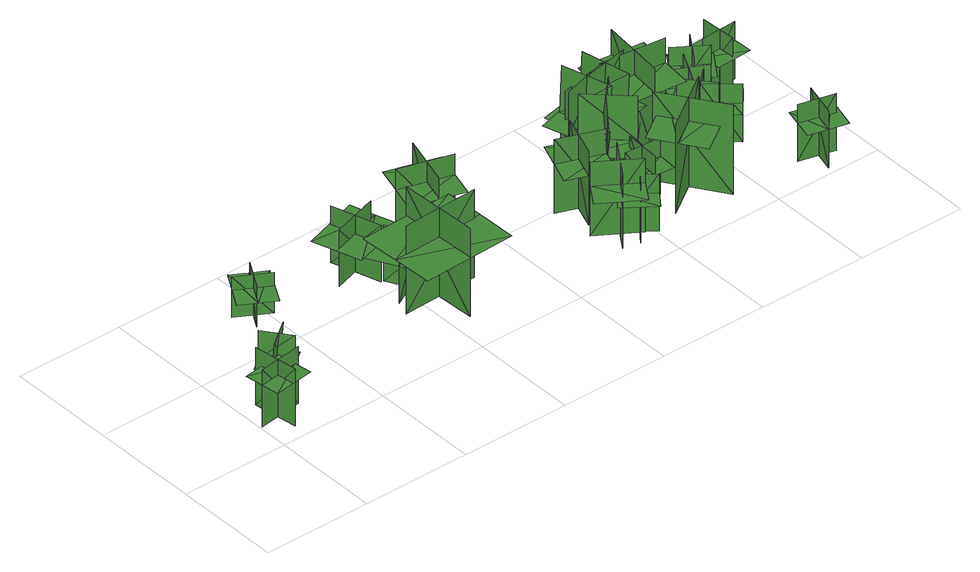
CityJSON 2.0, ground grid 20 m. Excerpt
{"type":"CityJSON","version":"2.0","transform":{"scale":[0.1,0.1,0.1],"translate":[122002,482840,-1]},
"CityObjects":{
"tree1":{"type":"SolitaryVegetationObject","geometry":[{"type":"MultiSurface","lod":"1","boundaries":[[[0,1,2]],[[0,2,3]],[[4,5,6]],[[4,6,7]],[[8,9,10]],[[8,10,11]],[[8,12,13]],[[8,13,9]]]}]},
"tree2":{"type":"SolitaryVegetationObject","geometry":[{"type":"MultiSurface","lod":"1","boundaries":[[[14,15,16]],[[14,16,17]],[[18,19,20]],[[18,20,21]],[[22,23,19]],[[22,19,18]],[[24,25,15]],[[24,15,14]],[[14,15,26]],[[14,26,27]],[[14,28,29]],[[14,29,15]]]}]},
"tree3":{"type":"SolitaryVegetationObject","geometry":[{"type":"MultiSurface","lod":"1","boundaries":[[[30,31,32]],[[30,32,33]],[[34,35,36]],[[34,36,37]],[[38,39,40]],[[38,40,41]],[[38,41,42]],[[38,42,43]]]}]},
"tree4":{"type":"SolitaryVegetationObject","geometry":[{"type":"MultiSurface","lod":"1","boundaries":[[[44,45,46]],[[44,46,47]],[[48,49,50]],[[48,50,51]],[[52,53,54]],[[52,54,55]],[[52,55,56]],[[52,56,57]]]}]},
"tree5":{"type":"SolitaryVegetationObject","geometry":[{"type":"MultiSurface","lod":"1","boundaries":[[[58,59,60]],[[58,60,61]],[[62,63,64]],[[62,64,65]],[[66,67,68]],[[66,68,69]],[[66,69,70]],[[66,70,71]]]}]},
"tree6":{"type":"SolitaryVegetationObject","geometry":[{"type":"MultiSurface","lod":"1","boundaries":[[[72,73,74]],[[72,74,75]],[[76,77,78]],[[76,78,79]],[[80,81,82]],[[80,82,83]],[[80,83,84]],[[80,84,85]]]}]},
"tree7":{"type":"SolitaryVegetationObject","geometry":[{"type":"MultiSurface","lod":"1","boundaries":[[[86,87,88]],[[86,88,89]],[[90,91,92]],[[90,92,93]],[[94,95,96]],[[94,96,97]],[[94,97,98]],[[94,98,99]]]}]},
"tree8":{"type":"SolitaryVegetationObject","geometry":[{"type":"MultiSurface","lod":"1","boundaries":[[[100,101,102]],[[100,102,103]],[[104,105,106]],[[104,106,107]],[[108,109,110]],[[108,110,111]],[[108,112,113]],[[108,113,109]]]}]},
"tree9":{"type":"SolitaryVegetationObject","geometry":[{"type":"MultiSurface","lod":"1","boundaries":[[[114,115,116]],[[114,116,117]],[[118,119,120]],[[118,120,121]],[[122,123,124]],[[122,124,125]],[[122,126,127]],[[122,127,123]]]}]},
"tree10":{"type":"SolitaryVegetationObject","geometry":[{"type":"MultiSurface","lod":"1","boundaries":[[[128,129,130]],[[128,130,131]],[[132,133,134]],[[132,134,135]],[[136,137,138]],[[136,138,139]],[[136,140,141]],[[136,141,137]]]}]},
"tree11":{"type":"SolitaryVegetationObject","geometry":[{"type":"MultiSurface","lod":"1","boundaries":[[[142,143,144]],[[142,144,145]],[[146,147,148]],[[146,148,149]],[[150,151,152]],[[150,152,153]],[[150,154,155]],[[150,155,151]]]}]},
"tree12":{"type":"SolitaryVegetationObject","geometry":[{"type":"MultiSurface","lod":"1","boundaries":[[[156,157,158]],[[156,158,159]],[[160,161,162]],[[160,162,163]],[[164,165,161]],[[164,161,160]],[[166,167,157]],[[166,157,156]],[[156,157,168]],[[156,168,169]],[[156,170,171]],[[156,171,157]]]}]},
"tree13":{"type":"SolitaryVegetationObject","geometry":[{"type":"MultiSurface","lod":"1","boundaries":[[[172,173,174]],[[172,174,175]],[[176,177,178]],[[176,178,179]],[[180,181,177]],[[180,177,176]],[[182,183,173]],[[182,173,172]],[[172,173,184]],[[172,184,185]],[[172,186,187]],[[172,187,173]]]}]},
"tree14":{"type":"SolitaryVegetationObject","geometry":[{"type":"MultiSurface","lod":"1","boundaries":[[[188,189,190]],[[188,190,191]],[[192,193,194]],[[192,194,195]],[[196,197,193]],[[196,193,192]],[[198,199,189]],[[198,189,188]],[[188,189,200]],[[188,200,201]],[[188,202,203]],[[188,203,189]]]}]},
"tree15":{"type":"SolitaryVegetationObject","geometry":[{"type":"MultiSurface","lod":"1","boundaries":[[[204,205,206]],[[204,206,207]],[[208,209,210]],[[208,210,211]],[[212,213,209]],[[212,209,208]],[[214,215,205]],[[214,205,204]],[[204,205,216]],[[204,216,217]],[[204,218,219]],[[204,219,205]]]}]},
"tree16":{"type":"SolitaryVegetationObject","geometry":[{"type":"MultiSurface","lod":"1","boundaries":[[[220,221,222]],[[220,222,223]],[[224,225,226]],[[224,226,227]],[[228,229,230]],[[228,230,231]],[[228,232,233]],[[228,233,229]]]}]},
"tree17":{"type":"SolitaryVegetationObject","geometry":[{"type":"MultiSurface","lod":"1","boundaries":[[[234,235,236]],[[234,236,237]],[[238,239,240]],[[238,240,241]],[[242,243,244]],[[242,244,245]],[[242,245,246]],[[242,246,247]]]}]},
"tree18":{"type":"SolitaryVegetationObject","geometry":[{"type":"MultiSurface","lod":"1","boundaries":[[[248,249,250]],[[248,250,251]],[[252,253,254]],[[252,254,255]],[[256,257,258]],[[256,258,259]],[[256,260,261]],[[256,261,257]]]}]},
"tree19":{"type":"SolitaryVegetationObject","geometry":[{"type":"MultiSurface","lod":"1","boundaries":[[[262,263,264]],[[262,264,265]],[[266,267,268]],[[266,268,269]],[[270,271,272]],[[270,272,273]],[[270,274,275]],[[270,275,271]]]}]},
"tree20":{"type":"SolitaryVegetationObject","geometry":[{"type":"MultiSurface","lod":"1","boundaries":[[[276,277,278]],[[276,278,279]],[[280,281,282]],[[280,282,283]],[[284,285,286]],[[284,286,287]],[[284,288,289]],[[284,289,285]]]}]},
"tree21":{"type":"SolitaryVegetationObject","geometry":[{"type":"MultiSurface","lod":"1","boundaries":[[[290,291,292]],[[290,292,293]],[[294,295,296]],[[294,296,297]],[[298,299,300]],[[298,300,301]],[[298,302,303]],[[298,303,299]]]}]},
"tree22":{"type":"SolitaryVegetationObject","geometry":[{"type":"MultiSurface","lod":"1","boundaries":[[[304,305,306]],[[304,306,307]],[[308,309,310]],[[308,310,311]],[[312,313,314]],[[312,314,315]],[[312,316,317]],[[312,317,313]]]}]},
"tree23":{"type":"SolitaryVegetationObject","geometry":[{"type":"MultiSurface","lod":"1","boundaries":[[[318,319,320]],[[318,320,321]],[[322,323,324]],[[322,324,325]],[[326,327,328]],[[326,328,329]],[[326,330,331]],[[326,331,327]]]}]}
},
"vertices":[
[86,69,4],[4,58,4],[4,58,114],[86,69,114],[34,109,4],[45,27,4],[45,27,114],[34,109,114],[79,68,85],[4,58,85],[9,26,85],[84,36,85],[75,101,85],[0,91,85],
[64,139,61],[100,92,61],[125,110,62],[89,158,62],[105,134,61],[58,98,61],[60,95,116],[108,131,116],[108,131,7],[60,95,7],[63,138,7],[98,90,7],[100,92,116],[64,139,116],[41,121,62],[76,73,62],
[199,262,16],[199,262,94],[141,295,94],[141,295,16],[155,251,16],[155,251,94],[187,307,94],[187,307,16],[151,242,69],[180,226,69],[219,296,69],[190,312,69],[161,329,69],[121,259,69],
[355,312,11],[355,312,120],[383,223,120],[383,223,11],[411,282,11],[411,282,120],[325,255,120],[325,255,11],[424,286,85],[410,331,85],[303,297,85],[317,252,85],[331,208,85],[438,242,85],
[370,164,9],[370,164,117],[452,209,117],[452,209,9],[389,224,9],[389,224,117],[432,145,117],[432,145,9],[382,236,82],[341,214,82],[395,115,82],[436,138,82],[477,160,82],[424,259,82],
[434,69,7],[434,69,177],[428,216,177],[428,216,7],[362,138,7],[362,138,177],[504,143,177],[504,143,7],[340,137,122],[343,63,122],[519,70,122],[517,144,122],[514,217,122],[337,211,122],
[502,226,14],[530,322,14],[530,322,153],[502,226,153],[561,258,14],[465,286,14],[465,286,153],[561,258,153],[561,258,114],[575,306,114],[479,334,114],[465,286,114],[451,238,114],[547,210,114],
[773,120,11],[726,49,11],[726,49,153],[773,120,153],[709,107,11],[780,60,11],[780,60,153],[709,107,153],[709,107,107],[780,60,107],[806,99,107],[735,146,107],[683,68,107],[755,21,107],
[721,126,15],[751,207,15],[751,207,157],[721,126,157],[780,154,15],[700,184,15],[700,184,157],[780,154,157],[780,154,110],[700,184,110],[684,140,110],[764,110,110],[797,198,110],[717,228,110],
[797,96,11],[757,43,11],[757,43,121],[797,96,121],[746,88,11],[799,48,11],[799,48,121],[746,88,121],[746,88,85],[799,48,85],[821,77,85],[768,117,85],[724,59,85],[777,19,85],
[822,86,12],[826,152,12],[826,152,122],[822,86,122],[860,119,12],[793,123,12],[793,123,122],[860,119,122],[860,119,86],[793,123,86],[791,87,86],[858,83,86],[862,156,86],[796,160,86],
[847,158,100],[780,222,100],[747,188,100],[814,123,100],[783,155,100],[848,222,100],[844,226,186],[779,159,186],[779,159,14],[844,226,14],[850,160,14],[783,225,14],[780,222,186],[847,158,186],[880,192,100],[813,256,100],
[770,233,102],[860,258,102],[847,305,102],[757,280,102],[800,290,102],[825,200,102],[831,202,188],[806,292,188],[806,292,16],[831,202,16],[771,229,16],[861,255,16],[860,258,188],[770,233,188],[782,188,102],[872,213,102],
[793,269,88],[868,285,88],[859,324,88],[785,308,88],[821,314,88],[837,240,88],[841,241,158],[825,315,158],[825,315,18],[841,241,18],[794,266,18],[868,282,18],[868,285,158],[793,269,158],[801,232,88],[876,248,88],
[814,246,101],[906,263,101],[897,311,102],[805,293,102],[849,300,101],[867,208,101],[873,209,187],[855,301,187],[855,301,16],[873,209,16],[815,242,16],[907,259,16],[906,263,187],[814,246,187],[823,199,102],[915,217,102],
[851,71,7],[959,144,7],[959,144,179],[851,71,179],[952,52,7],[879,160,7],[879,160,179],[952,52,179],[861,77,134],[959,144,134],[930,187,134],[832,120,134],[889,35,134],[988,102,134],
[917,201,13],[931,322,13],[931,322,182],[917,201,182],[981,251,13],[860,265,13],[860,265,182],[981,251,182],[981,251,135],[988,312,135],[867,326,135],[860,265,135],[853,205,135],[974,191,135],
[980,222,11],[1023,171,11],[1023,171,121],[980,222,121],[977,171,11],[1027,214,11],[1027,214,121],[977,171,121],[977,171,85],[1027,214,85],[1003,242,85],[953,198,85],[1000,143,85],[1051,187,85],
[1049,146,9],[999,189,9],[999,189,120],[1049,146,120],[1045,196,9],[1002,146,9],[1002,146,120],[1045,196,120],[1045,196,84],[1002,146,84],[1029,122,84],[1073,173,84],[1018,220,84],[974,170,84],
[1042,214,12],[983,244,12],[983,244,123],[1042,214,123],[1026,262,12],[996,203,12],[996,203,123],[1026,262,123],[1026,262,87],[996,203,87],[1028,187,87],[1058,246,87],[993,279,87],[964,219,87],
[1020,290,13],[1075,253,13],[1075,253,123],[1020,290,123],[1030,240,13],[1067,295,13],[1067,295,123],[1030,240,123],[1030,240,87],[1067,295,87],[1037,315,87],[1000,261,87],[1060,220,87],[1097,274,87],
[1085,56,5],[1149,39,5],[1149,39,115],[1085,56,115],[1111,12,5],[1128,76,5],[1128,76,115],[1111,12,115],[1111,12,79],[1128,76,79],[1093,86,79],[1076,21,79],[1146,3,79],[1163,67,79],
[1109,311,12],[1112,245,12],[1112,245,123],[1109,311,123],[1075,273,12],[1142,276,12],[1142,276,123],[1075,273,123],[1075,273,87],[1142,276,87],[1140,312,87],[1074,309,87],[1077,237,87],[1143,240,87]
]}
